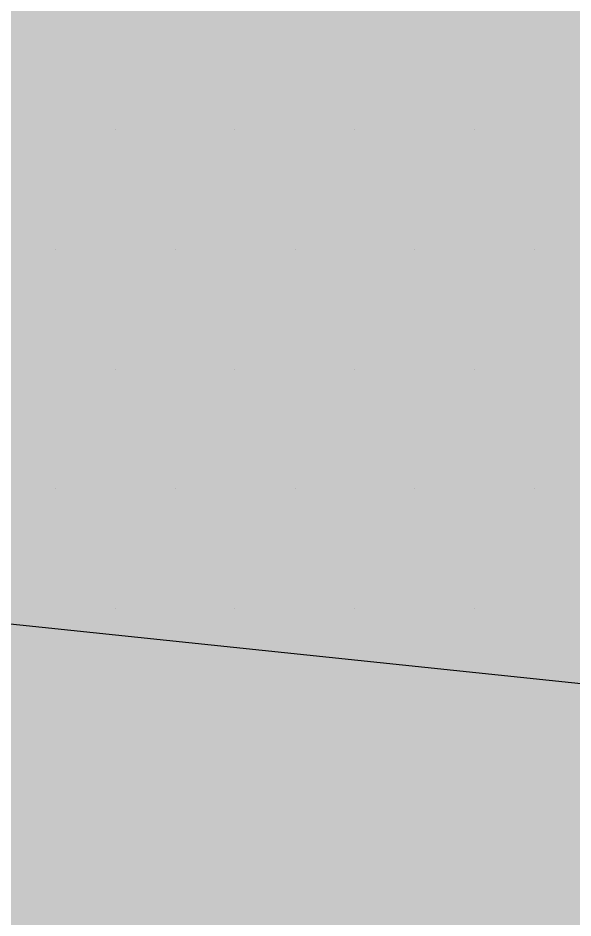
# Paper-space layout 'Layout1' of a CAD drawing. Extents: x -43 to 2298, y -18 to 768.
# Drawn here: x 135.003 to 135.2584, y 268.0478 to 268.4619 of the extents above; entities that cross this region are included whole.
import ezdxf

# ---------------------------------------------------------------- set-up
doc = ezdxf.new("R2010")
doc.units = 0
doc.header["$LTSCALE"] = 5
doc.linetypes.add('CACHEX2', pattern=[0.75, 0.5, -0.25])
doc.layers.add('CARTOUCHE', color=7, linetype='Continuous')
doc.layers.add('LOGO', color=7, linetype='Continuous')

# ---------------------------------------------------------------- blocks, each defined once
blk = doc.blocks.new('A$C715108E3')
at = {"layer": 'LOGO', "color": 131}
for p, q in [((-18.23043, -2.68975), (-18.23043, -2.68975)), ((-18.13897, -2.68975), (-18.13897, -2.68975)), ((-18.04714, -2.68975), (-18.04714, -2.68975)), ((-17.95512, -2.68975), (-17.95512, -2.68975)), ((-18.27653, -2.78196), (-18.27653, -2.78196)), ((-18.1847, -2.78196), (-18.1847, -2.78196)), ((-18.09268, -2.78196), (-18.09268, -2.78196)), ((-18.00141, -2.78196), (-18.00141, -2.78196)), ((-17.90939, -2.78196), (-17.90939, -2.78196)), ((-18.23043, -2.87361), (-18.23043, -2.87361)), ((-18.13897, -2.87361), (-18.13897, -2.87361)), ((-18.04714, -2.87361), (-18.04714, -2.87361)), ((-17.95512, -2.87361), (-17.95512, -2.87361)), ((-18.27653, -2.96488), (-18.27653, -2.96488)), ((-18.1847, -2.96488), (-18.1847, -2.96488)), ((-18.09268, -2.96488), (-18.09268, -2.96488)), ((-18.00141, -2.96488), (-18.00141, -2.96488)), ((-17.90939, -2.96488), (-17.90939, -2.96488)), ((-18.23043, -3.05727), (-18.23043, -3.05727)), ((-18.13897, -3.05727), (-18.13897, -3.05727)), ((-18.04714, -3.05727), (-18.04714, -3.05727)), ((-17.95512, -3.05727), (-17.95512, -3.05727))]:
    blk.add_line(p, q, dxfattribs=at)
blk.add_lwpolyline([(-17.42418, -1.45732), (-18.41522, -2.56906), (-18.65661, -2.93114), (-18.70496, -3.02785), (-11.98732, -3.7284), (-11.06956, -3.39012), (-10.63457, -2.93114), (-6.88594, 2.3168), (-8.57734, 2.3168), (-9.01233, 2.26882), (-11.52516, -1.28228), (-12.70905, 1.3505), (-13.41016, 1.1331), (-14.13489, 0.79501), (-14.15888, 0.67431), (-12.951, -2.00663)], close=True, dxfattribs=at)
blk = doc.blocks.new('A$C581E6685')
at = {"layer": 'LOGO', "color": 32, "linetype": 'CACHEX2', "ltscale": 1.5}
blk.add_ellipse((-38.05384, 23.81385), major_axis=(-19.03106, -3.53396), ratio=0.590567, dxfattribs=at)
at = {"layer": 'LOGO', "color": 32}
blk.add_ellipse((-37.61436, 23.84992), major_axis=(-13.57677, -4.28389), ratio=0.791971, dxfattribs=at)
at = {"layer": 'CARTOUCHE'}
blk.add_blockref('A$C715108E3', (-31.67392, 36.3189), dxfattribs=at)

psp = doc.layouts.get("Layout1")

# ---------------------------------------------------------------- hatches: boundary and pattern name
at = {"layer": 'CARTOUCHE', "true_color": 0xffffff}
h = psp.add_hatch(color=7, dxfattribs=at)
h.dxf.hatch_style = 1
edge = h.paths.add_edge_path()
edge.add_spline(control_points=[(127.71967, 272.47485), (127.71967, 261.58368), (127.71967, 250.69252), (127.71967, 246.85252), (131.55967, 246.85252), (177.09893, 246.85252), (222.6382, 246.85252), (226.4782, 246.85252), (226.4782, 250.69252), (226.4782, 261.58368), (226.4782, 272.47485), (226.4782, 276.31485), (222.6382, 276.31485), (177.09893, 276.31485), (131.55967, 276.31485), (127.71967, 276.31485), (127.71967, 272.47485)], knot_values=[0, 0, 0, 1, 1, 2.570796, 2.570796, 3.570796, 3.570796, 5.141593, 5.141593, 6.141593, 6.141593, 7.712389, 7.712389, 8.712389, 8.712389, 10.283185, 10.283185, 10.283185], weights=[1, 1, 1, 0.707107, 1, 1, 1, 0.707107, 1, 1, 1, 0.707107, 1, 1, 1, 0.707107, 1], degree=2, periodic=0)

# ---------------------------------------------------------------- linework, layer by layer
at = {"layer": 'CARTOUCHE'}
psp.add_rational_spline([(127.71967, 272.47485), (127.71967, 261.58368), (127.71967, 250.69252), (127.71967, 246.85252), (131.55967, 246.85252), (177.09893, 246.85252), (222.6382, 246.85252), (226.4782, 246.85252), (226.4782, 250.69252), (226.4782, 261.58368), (226.4782, 272.47485), (226.4782, 276.31485), (222.6382, 276.31485), (177.09893, 276.31485), (131.55967, 276.31485), (127.71967, 276.31485), (127.71967, 272.47485)], [1, 1, 1, 0.707106781187, 1, 1, 1, 0.707106781187, 1, 1, 1, 0.707106781187, 1, 1, 1, 0.707106781187, 1], degree=2, knots=[0, 0, 0, 1, 1, 2.570796, 2.570796, 3.570796, 3.570796, 5.141593, 5.141593, 6.141593, 6.141593, 7.712389, 7.712389, 8.712389, 8.712389, 10.283185, 10.283185, 10.283185], dxfattribs=at)

# ---------------------------------------------------------------- block references
at = {"layer": 'CARTOUCHE', "xscale": 0.6, "yscale": 0.6, "zscale": 0.6}
psp.add_blockref('A$C581E6685', (164.99041, 248.2331), dxfattribs=at)

doc.saveas('drawing.dxf')
